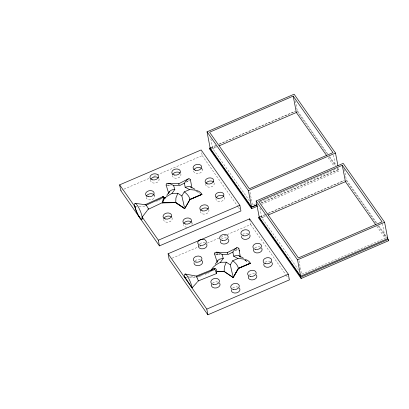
<?xml version="1.0" encoding="UTF-8"?>
<svg xmlns="http://www.w3.org/2000/svg" width="409" height="409" viewBox="0 0 409 409"><rect width="100%" height="100%" fill="white"/><g stroke="black" fill="none" stroke-linecap="round" stroke-linejoin="round"><path stroke-width="0.31" stroke-dasharray="2.04 1.53" d="M217.91 253.728L217.66 254.05L217.91 253.728A0.951 0.337 -79 0 0 217.665 254.066M186.652 181.678L189.909 180.011M186.213 182.107L189.934 180.159M235.645 250.308L238.355 248.923M235.129 250.732L238.386 249.066M156.545 201.31L157.634 200.814M158.723 200.313L160.906 199.316M210.86 147.634L215.523 145.619M219.019 144.111L295.375 111.13M211.361 147.7L216.034 145.681M219.541 144.162L295.513 111.345M211.116 148.983L216.361 146.719M249.577 200.993L212.731 148.61L216.826 146.846M255.415 203.881L252.491 205.144L249.807 191.187M260.093 201.862L291.673 188.222M292.256 187.966L295.18 186.703M295.763 186.453L297.517 185.696M300.441 184.433L336.111 169.024M260.927 203.007L338.652 169.433L338.422 168.222M261.249 203.069L338.77 169.582L337.67 168.027M261.504 204.418L339.03 170.936L338.77 169.582M259.93 216.785L264.592 214.771M268.094 213.263L343.867 180.533M260.451 216.872L265.707 214.602M266.295 214.347L268.048 213.59M268.631 213.34L344.603 180.522M260.773 217.885L265.436 215.87M298.662 270.17L261.821 217.787L265.329 216.269M382.4 223.636L385.201 238.196L301.581 274.316L298.897 260.364M120.721 190.538L149.459 178.227M153.564 176.468L156.494 175.216M157.082 174.96L202.235 155.619L201.376 151.074M172.102 258.191L199.076 246.632M199.664 246.382L200.839 245.881M207.286 243.12L220.19 237.593M220.778 237.338L226.642 234.827M227.225 234.577L250.686 224.531L249.93 220.553M198.682 276.959L200.482 276.228M201.381 275.865L202.281 275.497M204.981 274.408L206.78 273.677M207.68 273.314L209.48 272.583M135.906 206.678L136.882 206.637M139.152 206.54L145.655 206.289A2.776 0.598 55.1 0 1 145.522 206.044M187.179 276.837L195.318 276.949M185.942 277.476L187.071 277.496M189.331 277.527L195.773 277.655M167.347 185.062L171.044 185.221M167.373 185.205L171.074 185.364M214.561 253.917L220.134 254.158M215.819 254.112L220.139 254.301M216.213 254.168L219.454 254.311M196.995 191.576L198.641 192.465M195.931 191.131L200.308 193.493M244.899 260.19L248.181 261.964M244.925 260.334L248.207 262.108M244.863 260.334L247.941 262M376.755 222.987L346.198 179.525L346.459 180.875L376.541 223.651M378.852 225.952L386.643 237.046M327.808 154.004L297.123 110.374L297.384 111.723L327.338 154.316M329.634 156.601L336.091 165.788M378.008 225.737L386.449 237.736M329.163 156.908L335.375 165.742M337.2 168.339L339.03 170.936M376.812 226.269L385.201 238.196M328.09 157.613L333.923 165.911M250.686 224.531L285.738 274.659M286.101 275.18L288.294 278.309M202.235 155.619L238.018 206.79M238.386 207.312L239.843 209.403M344.373 169.449L346.357 179.766M333.427 155.067L335.411 165.384M295.4 100.88L297.266 110.588M259.95 208.079L261.821 217.787M210.86 138.902L212.731 148.61M201.985 168.462L202.22 169.709M191.831 222.118L192.066 223.365M154.474 194.75L154.714 196.003M195.108 260.84A4.341 3.042 -10.7 0 1 200.476 259.735M221.361 239.204A4.341 3.042 -10.7 0 1 227.092 238.237M242.619 234.551A4.341 3.042 -10.7 0 1 247.982 233.447M212.583 283.192A4.341 3.042 -10.7 0 1 218.314 282.225M199.807 243.769A4.341 3.042 -10.7 0 1 204.853 242.92M265.185 262.2A4.341 3.042 -10.7 0 1 270.605 261.489M254.955 247.864A4.341 3.042 -10.7 0 1 260.375 247.148M232.777 287.951A4.341 3.042 -10.7 0 1 237.828 287.103M249.367 275.078A4.341 3.042 -10.7 0 1 254.73 273.974M208.779 209.679A4.341 3.042 -10.7 0 1 205.103 214.06A4.341 3.042 -10.7 0 1 200.446 211.018M224.403 197.332A4.341 3.042 -10.7 0 1 220.395 201.468A4.341 3.042 -10.7 0 1 215.952 198.396M214.173 182.997A4.341 3.042 -10.7 0 1 210.165 187.133A4.341 3.042 -10.7 0 1 205.722 184.055M191.719 222.537A4.341 3.042 -10.7 0 1 191.714 225.078M186.806 227.251A4.341 3.042 -10.7 0 1 183.508 224.423M171.995 217.792A4.341 3.042 -10.7 0 1 168.508 222.138A4.341 3.042 -10.7 0 1 163.626 219.408M154.367 195.17A4.341 3.042 -10.7 0 1 151.059 199.786A4.341 3.042 -10.7 0 1 146.192 196.78M159.019 178.902A4.341 3.042 -10.7 0 1 155.016 183.038A4.341 3.042 -10.7 0 1 150.573 179.965M180.773 173.805A4.341 3.042 -10.7 0 1 177.286 178.155A4.341 3.042 -10.7 0 1 172.404 175.42M201.872 168.876A4.341 3.042 -10.7 0 1 198.759 173.452A4.341 3.042 -10.7 0 1 193.661 170.768"/><path stroke-width="0.61" d="M211.07 270.564C212.614 266.53 216.785 264.214 220.436 262.317L226.289 262.179L230.308 264.863L232.736 275.461M211.07 270.538L211.075 270.518A2.904 2.265 -2.5 0 1 211.238 270.318M217.337 261.97L217.378 261.683M168.922 192.823L169.561 191.463L170.87 190.374L172.67 189.694L174.832 189.469L173.58 185.487L170.415 183.897L167.833 183.268L166.361 183.718L166.141 185.154M217.414 261.545L218.115 260.242L219.428 259.224L223.283 258.376L222.026 254.393L218.861 252.808L216.284 252.179L214.807 252.624L214.587 254.061M213.968 268.958A2.72 0.613 66.3 0 1 214.602 269.546C214.965 266.607 217.143 270.272 216.76 271.54L224.117 271.361L233.15 277.522L224.142 271.504L224.383 266.873L226.289 262.179M216.218 273.56L216.734 271.724L224.152 271.545M162.981 201.095L162.777 201.852A1.186 0.537 -62 0 0 162.833 202.179M163.027 200.977L163.247 200.517M181.857 195.952L184.224 191.887L189.556 189.602C193.764 189.955 199.899 189.996 201.949 194.382L190.006 199.536L184.71 208.656L175.701 202.639L162.572 202.91C162.813 198.079 168.252 195.497 171.984 193.411L177.843 193.268L181.857 195.952L184.403 207.107M177.843 193.268L175.931 197.961L175.696 202.598L184.704 208.616L189.975 199.357L201.923 194.239M230.308 264.863L232.67 260.794L238.002 258.514C242.21 258.861 248.345 258.907 250.4 263.289L238.447 268.406L233.15 277.522L238.457 268.447L250.405 263.33L249.792 262.997M173.58 185.487L179.357 185.732L184.433 183.135C185.405 181.53 189.137 176.284 190.476 179.878M222.026 254.393L227.803 254.643L232.885 252.041C233.851 250.441 237.583 245.196 238.928 248.79M165.037 197.721L163.534 197.291A2.715 0.567 67.3 0 1 164.321 198.754M166.76 195.338L169.372 191.724M162.894 202.276L162.542 202.767L175.671 202.455L184.674 208.472M162.572 202.91L162.981 202.343M162.577 202.951L162.9 202.506M171.984 193.411L174.832 189.469M215.211 264.25L217.818 260.635M220.436 262.317L223.283 258.376M162.092 202.772L148.094 209.403M147.905 209.653L147.526 210.149M147.245 210.523L142.168 217.072A8.655 1.856 66.8 0 1 140.18 218.171L138.799 216.151A8.655 1.856 66.8 0 1 134.939 206.724L119.643 184.853L201.162 149.939L239.863 205.287L240.942 210.967L159.423 245.886L120.721 190.538L119.643 184.853M196.831 277.236L196.627 276.801L214.797 269.47A2.715 0.532 68 0 1 216.279 273.657L198.36 280.896L197.475 281.898M197.041 282.379L192.102 287.824L184.674 276.806A8.686 1.887 66.8 0 1 187.194 275.927A8.686 1.887 66.8 0 1 192 287.22L192.102 287.824M188.324 178.861L178.794 183.738L167.956 183.273M236.77 247.772L227.24 252.65L216.402 252.184M184.433 183.135L185.159 187.23L188.922 186.427L190.471 186.826L191.545 187.7M232.885 252.041L233.605 256.136L237.373 255.339L238.922 255.737L240.022 256.647M145.215 204.715L162.971 196.632M146.059 205.246L163.728 197.204A2.715 0.644 65.5 0 0 162.823 196.923M256.837 204.776L251.576 207.046L210.19 148.201L207.036 131.821L294.112 94.208L335.498 153.048L337.952 165.793M293.197 96.11L209.577 132.23L249.337 188.759L332.957 152.639L293.197 96.11L296.351 112.49L326.627 155.538M257.425 206.182L251.596 208.697L209.95 149.489L209.694 148.14L210.86 147.634M209.95 149.489L211.116 148.983M219.163 145.834L296.351 112.49M251.576 207.046L248.421 190.66L335.498 153.048M256.126 200.998L343.202 163.385L384.588 222.225L387.742 238.605L300.666 276.218L259.28 217.378L256.126 200.998L297.512 259.838L300.666 276.218M342.287 165.287L258.667 201.407L298.427 257.936L382.047 221.816L342.287 165.287L345.441 181.668L375.718 224.715M251.596 208.697L251.336 207.348L257.164 204.832M388.023 238.994L388.55 240.722L301.121 278.488L259.025 218.641L258.764 217.291L259.93 216.785M259.025 218.641L260.19 218.135M268.253 215.006L345.441 181.668M297.512 259.838L384.588 222.225M301.121 278.488L300.86 277.138L388.289 239.372M159.423 245.886L158.344 240.201L239.863 205.287M168.089 253.764L249.608 218.846L288.309 274.194L289.388 279.879L207.869 314.792L169.168 259.444L168.089 253.764L206.796 309.112L207.869 314.792M250.369 263.145L238.421 268.263L233.125 277.379L232.992 276.714M206.796 309.112L288.309 274.194M185.17 274.004L196.243 276.075L213.074 269.286M134.934 206.719L135.583 206.693M163.534 197.291L163.794 197.296M184.812 277.46L185.563 277.471M135.149 203.339L145.277 204.704M190.517 186.852L194.935 189.234M201.34 194.086L201.959 194.418L190.001 199.5C189.275 196.32 186.944 193.677 184.275 191.918M185.159 187.23L189.556 189.602M238.968 255.758L243.381 258.145M233.605 256.136L238.002 258.514M232.67 260.794C235.364 262.552 237.716 265.211 238.447 268.406M196.264 276.095L196.576 276.699M387.011 237.568L387.742 238.605M388.284 240.344L388.55 240.722M207.036 131.821L248.421 190.66M258.764 217.291L300.86 277.138M209.694 148.14L251.336 207.348M142.168 217.072L158.344 240.201M196.877 277.343L197.164 277.987M197.22 278.11L198.155 280.354M148.206 208.483L148.216 208.503A2.776 0.573 56 0 0 146.115 205.257A2.694 0.573 55.4 0 0 145.113 205.037M198.201 280.472L198.36 280.896M214.561 253.917L217.189 262.246M166.11 185.011L168.784 193.554M179.06 184.582L178.83 183.805L178.83 184.254M227.578 253.744L227.276 252.706L227.251 252.961M249.608 218.846L249.822 219.981M239.285 250.814L239.219 250.461M238.897 248.646L240.41 257.215M190.451 179.735L191.903 187.951M165.333 197.394L165.348 198.161M213.999 268.974A1.508 1.457 36.8 0 1 214.909 268.222M211.208 269.848A8.216 7.204 9 0 1 213.825 268.595M239.199 250.339A1.672 1.171 -10.7 0 1 239.326 250.932M201.78 260.456A4.341 3.042 -10.7 0 1 199.347 265.467A4.341 3.042 -10.7 0 1 194.045 262.563M228.473 239.316A4.341 3.042 -10.7 0 1 224.965 243.968A4.341 3.042 -10.7 0 1 220.374 240.64M249.73 234.664A4.341 3.042 -10.7 0 1 246.422 239.28A4.341 3.042 -10.7 0 1 241.555 236.274M219.495 283.043A4.341 3.042 -10.7 0 1 216.203 287.951A4.341 3.042 -10.7 0 1 211.709 284.332M206.402 243.876A4.341 3.042 -10.7 0 1 203.109 248.784A4.341 3.042 -10.7 0 1 198.616 245.165M271.786 262.307A4.341 3.042 -10.7 0 1 268.493 267.22A4.341 3.042 -10.7 0 1 263.999 263.595M261.55 247.972A4.341 3.042 -10.7 0 1 258.258 252.88A4.341 3.042 -10.7 0 1 253.769 249.26M239.372 288.059A4.341 3.042 -10.7 0 1 236.284 292.931A4.341 3.042 -10.7 0 1 231.474 289.644M256.279 274.935A4.341 3.042 -10.7 0 1 252.987 279.843A4.341 3.042 -10.7 0 1 248.493 276.223M200.635 210.436A4.341 3.042 -10.7 0 1 204.28 208.033A4.341 3.042 -10.7 0 1 208.421 209.147M216.141 197.813A4.341 3.042 -10.7 0 1 219.786 195.41A4.341 3.042 -10.7 0 1 223.927 196.524M205.911 183.477A4.341 3.042 -10.7 0 1 209.556 181.075A4.341 3.042 -10.7 0 1 213.697 182.189M183.733 223.565A4.341 3.042 -10.7 0 1 187.158 221.203A4.341 3.042 -10.7 0 1 191.279 222.036M163.856 218.549A4.341 3.042 -10.7 0 1 167.496 216.146A4.341 3.042 -10.7 0 1 171.637 217.261M146.381 196.197A4.341 3.042 -10.7 0 1 149.806 193.835A4.341 3.042 -10.7 0 1 153.922 194.669M150.763 179.382A4.341 3.042 -10.7 0 1 154.408 176.979A4.341 3.042 -10.7 0 1 158.544 178.094M172.629 174.561A4.341 3.042 -10.7 0 1 176.054 172.199A4.341 3.042 -10.7 0 1 180.175 173.033M193.886 169.909A4.341 3.042 -10.7 0 1 197.312 167.547A4.341 3.042 -10.7 0 1 201.433 168.38M148.252 208.616A2.735 0.527 55.7 0 1 148.365 209.019M162.9 196.933A2.786 0.66 65.5 0 1 163.799 197.332M163.948 199.086A1.447 0.419 -52 0 1 165.144 197.368M162.741 200.231A7.224 3.062 -61.6 0 1 164.096 198.145M196.003 262.113A4.341 3.042 -10.7 0 0 201.913 258.314A4.341 3.042 -10.7 0 0 195.027 256.939A4.341 3.042 -10.7 0 0 196.003 262.113M222.256 240.472A4.341 3.042 -10.7 0 0 228.161 236.678A4.341 3.042 -10.7 0 0 221.279 235.303A4.341 3.042 -10.7 0 0 222.256 240.472M243.508 235.819A4.341 3.042 -10.7 0 0 249.418 232.021A4.341 3.042 -10.7 0 0 242.532 230.645A4.341 3.042 -10.7 0 0 243.508 235.819M213.478 284.459A4.341 3.042 -10.7 0 0 219.382 280.666A4.341 3.042 -10.7 0 0 212.501 279.286A4.341 3.042 -10.7 0 0 213.478 284.459M200.384 245.293A4.341 3.042 -10.7 0 0 206.289 241.499A4.341 3.042 -10.7 0 0 199.408 240.119A4.341 3.042 -10.7 0 0 200.384 245.293M265.763 263.723A4.341 3.042 -10.7 0 0 271.673 259.93A4.341 3.042 -10.7 0 0 264.787 258.554A4.341 3.042 -10.7 0 0 265.763 263.723M255.533 249.388A4.341 3.042 -10.7 0 0 261.443 245.589A4.341 3.042 -10.7 0 0 254.556 244.214A4.341 3.042 -10.7 0 0 255.533 249.388M233.355 289.475A4.341 3.042 -10.7 0 0 239.265 285.681A4.341 3.042 -10.7 0 0 232.378 284.301A4.341 3.042 -10.7 0 0 233.355 289.475M250.262 276.351A4.341 3.042 -10.7 0 0 256.167 272.552A4.341 3.042 -10.7 0 0 249.286 271.177A4.341 3.042 -10.7 0 0 250.262 276.351M202.47 210.911A4.341 3.042 -10.7 0 0 208.375 207.112A4.341 3.042 -10.7 0 0 201.494 205.737A4.341 3.042 -10.7 0 0 202.47 210.911M217.977 198.288A4.341 3.042 -10.7 0 0 223.881 194.49A4.341 3.042 -10.7 0 0 217 193.114A4.341 3.042 -10.7 0 0 217.977 198.288M207.746 183.948A4.341 3.042 -10.7 0 0 213.651 180.154A4.341 3.042 -10.7 0 0 206.77 178.774A4.341 3.042 -10.7 0 0 207.746 183.948M185.568 224.04A4.341 3.042 -10.7 0 0 191.473 220.241A4.341 3.042 -10.7 0 0 184.592 218.866A4.341 3.042 -10.7 0 0 185.568 224.04M165.686 219.025A4.341 3.042 -10.7 0 0 171.591 215.226A4.341 3.042 -10.7 0 0 164.709 213.851A4.341 3.042 -10.7 0 0 165.686 219.025M148.211 196.673A4.341 3.042 -10.7 0 0 154.121 192.874A4.341 3.042 -10.7 0 0 147.235 191.499A4.341 3.042 -10.7 0 0 148.211 196.673M152.593 179.858A4.341 3.042 -10.7 0 0 158.503 176.059A4.341 3.042 -10.7 0 0 151.616 174.684A4.341 3.042 -10.7 0 0 152.593 179.858M174.464 175.037A4.341 3.042 -10.7 0 0 180.369 171.238A4.341 3.042 -10.7 0 0 173.488 169.863A4.341 3.042 -10.7 0 0 174.464 175.037M195.722 170.379A4.341 3.042 -10.7 0 0 201.627 166.586A4.341 3.042 -10.7 0 0 194.745 165.21A4.341 3.042 -10.7 0 0 195.722 170.379M135.118 207.777A8.686 1.887 66.8 0 0 141.759 219.352A8.686 1.887 66.8 0 0 138.303 206.928A8.686 1.887 66.8 0 0 135.118 207.777"/></g></svg>
